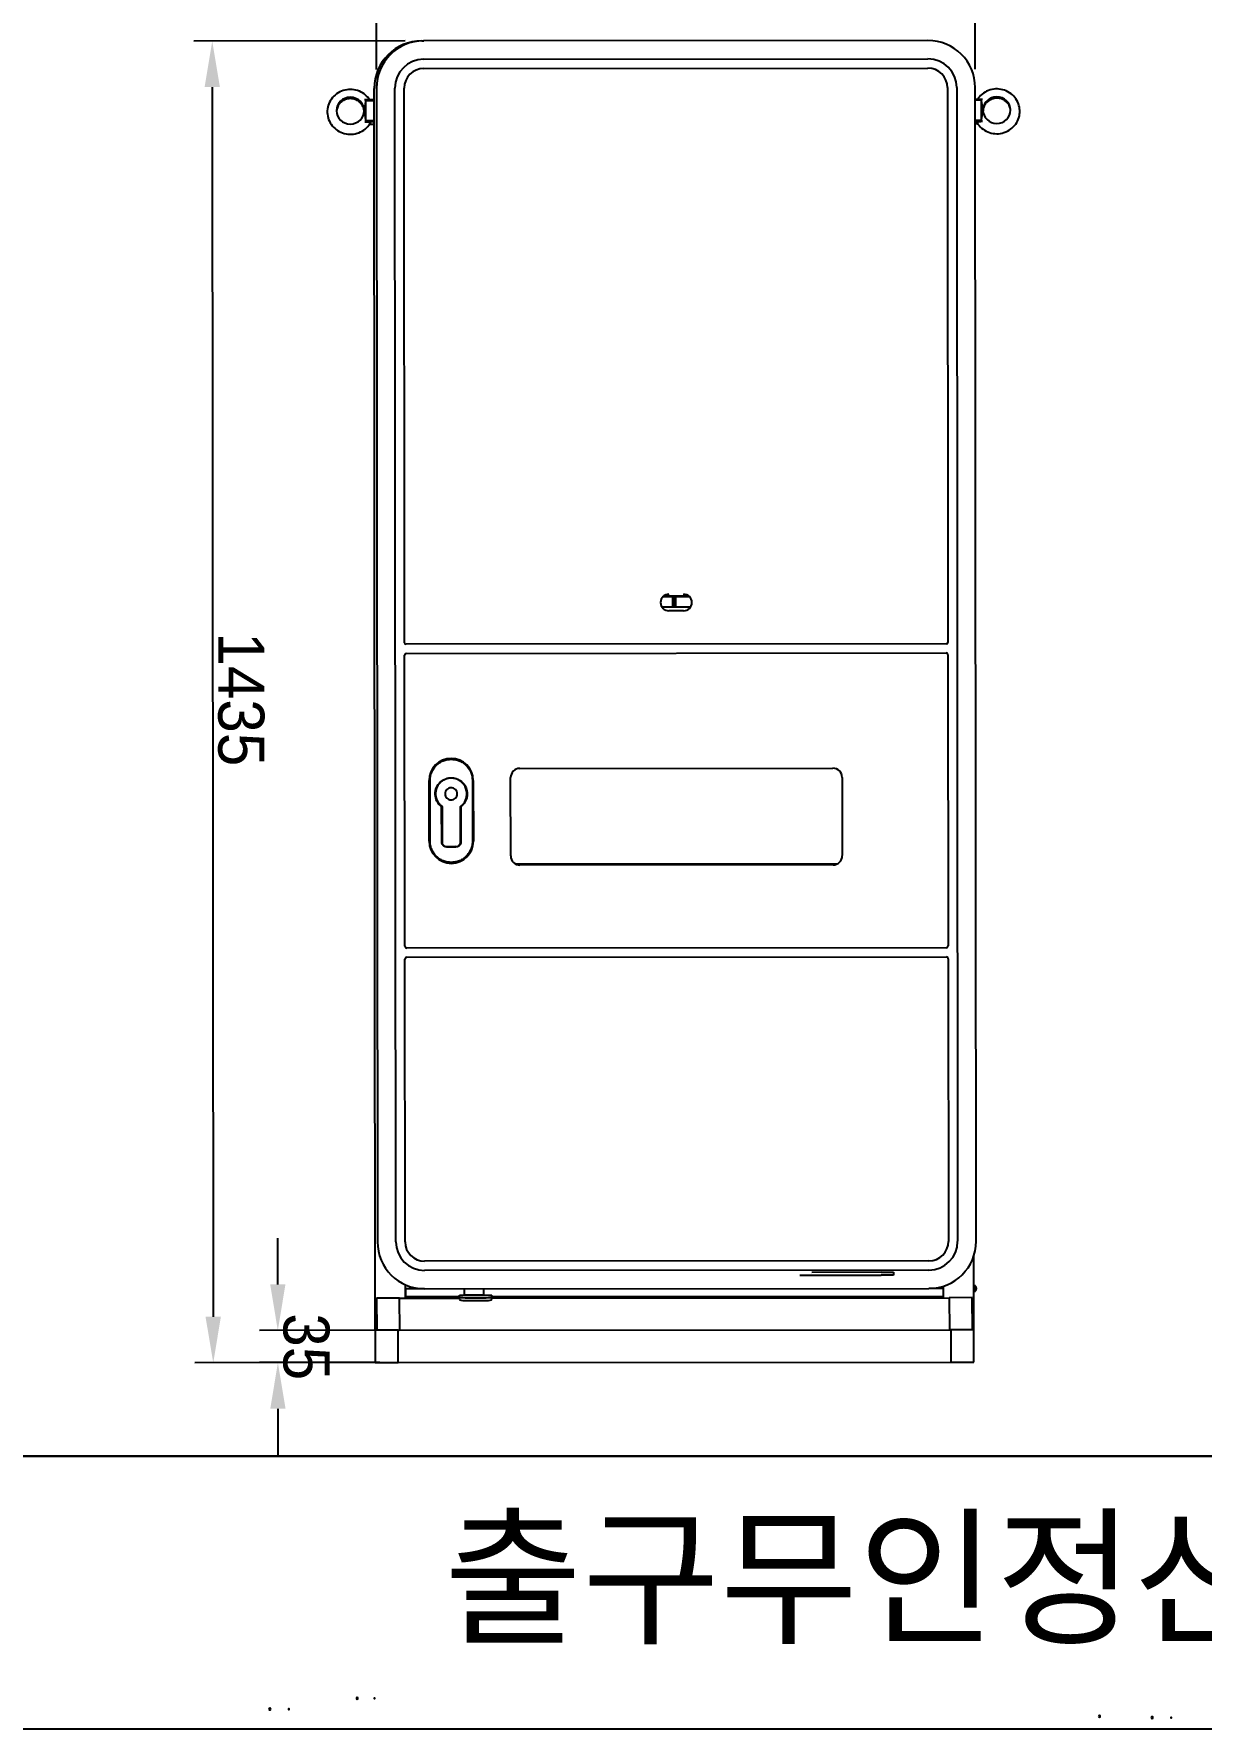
# Model space of a CAD drawing. Header units: millimetres. Extents: x 29838256 to 30236675, y -914750 to -833241.
# Drawn here: x 29862940 to 29868204, y -848489 to -840885 of the extents above; entities that cross this region are included whole.
import ezdxf
from ezdxf.enums import TextEntityAlignment as Align

# ---------------------------------------------------------------- set-up
doc = ezdxf.new("R2010")
doc.units = ezdxf.units.MM
doc.header["$LTSCALE"] = 600
doc.header["$MEASUREMENT"] = 0
doc.header["$PDSIZE"] = 1000
doc.layers.get('0').update_dxf_attribs({"linetype": 'CONTINUOUS'})
doc.layers.get('DEFPOINTS').update_dxf_attribs({"linetype": 'CONTINUOUS'})
for name, color, linetype in [('PARKING', 7, 'CONTINUOUS'), ('SD주차관제', 2, 'CONTINUOUS'), ('주차관제', 2, 'CONTINUOUS')]:
    doc.layers.add(name, color=color, linetype=linetype)
doc.layers.add('가시적인 것(ISO)', color=7, linetype='CONTINUOUS', lineweight=25)
doc.styles.add('IBS', font='malgun_0.ttf')
doc.styles.add('주 문자 (ISO)', font='Dotum.TTF')
doc.dimstyles.new('기본값 (ISO)', dxfattribs={"dimscale": 20, "dimtxt": 2.5, "dimasz": 2.5, "dimexe": 1, "dimexo": 1, "dimgap": 0.3, "dimtad": 1, "dimtoh": 1, "dimdec": 1, "dimrnd": 1e-08, "dimzin": 0, "dimdsep": 46, "dimtxsty": '주 문자 (ISO)', "dimcen": 0.09, "dimdle": 10, "dimclrd": 256, "dimclre": 256, "dimclrt": 7, "dimazin": 0, "dimtfac": 1, "dimtdec": 1, "dimtmove": 0, "dimatfit": 3, "dimfxl": 1, "dimtolj": 1, "dimtzin": 0, "dimlwd": -1, "dimlwe": -1, "dimarcsym": 0})

# ---------------------------------------------------------------- blocks, each defined once
blk = doc.blocks.new('*D867')
at = {"transparency": 16777216}
for p, q in [((-22346420.2, 11048230.5), (-22346649.8, 11048230.3)), ((-22346629.8, 11048180.3), (-22346628.7, 11046845.3)), ((-22346447.8, 11046795.5), (-22346648.7, 11046795.3))]:
    blk.add_line(p, q, dxfattribs=at)
for points in [[(-22346621.5, 11048180.3), (-22346638.1, 11048180.3), (-22346629.8, 11048230.3)], [(-22346620.4, 11046845.3), (-22346637.1, 11046845.3), (-22346628.7, 11046795.3)]]:
    blk.add_solid(points, dxfattribs=at)
at = {"layer": 'DEFPOINTS', "color": 0, "transparency": 16777216}
for p in [(-22346400.2, 11048230.5), (-22346628.7, 11046795.3), (-22346427.8, 11046795.5)]:
    blk.add_point(p, dxfattribs=at)
at = {"color": 7, "transparency": 16777216, "insert": (-22346573.3, 11047588.4), "char_height": 50, "attachment_point": 1, "rotation": 270.0448, "style": '주 문자 (ISO)'}
blk.add_mtext('\\A1;1435', dxfattribs=at)
blk = doc.blocks.new('*D868')
at = {"transparency": 16777216}
for p, q in [((-22346558.6, 11046880.4), (-22346558.7, 11046930.4)), ((-22346447.8, 11046830.5), (-22346578.6, 11046830.4)), ((-22346447.8, 11046795.5), (-22346578.5, 11046795.4)), ((-22346558.5, 11046745.4), (-22346558.5, 11046695.4))]:
    blk.add_line(p, q, dxfattribs=at)
for points in [[(-22346550.3, 11046880.4), (-22346566.9, 11046880.4), (-22346558.6, 11046830.4)], [(-22346550.2, 11046745.4), (-22346566.8, 11046745.4), (-22346558.5, 11046795.4)]]:
    blk.add_solid(points, dxfattribs=at)
at = {"layer": 'DEFPOINTS', "color": 0, "transparency": 16777216}
for p in [(-22346427.8, 11046830.5), (-22346558.5, 11046795.4), (-22346427.8, 11046795.5)]:
    blk.add_point(p, dxfattribs=at)
at = {"color": 7, "transparency": 16777216, "insert": (-22346502.5, 11046849.1), "char_height": 50, "attachment_point": 1, "rotation": 270.0448, "style": '주 문자 (ISO)'}
blk.add_mtext('\\A1;35', dxfattribs=at)
blk = doc.blocks.new('*D869')
at = {"transparency": 16777216}
for p, q in [((-22346451.4, 11048199.3), (-22346451.6, 11048433.4)), ((-22345801.4, 11048199.8), (-22345801.6, 11048433.9)), ((-22346401.6, 11048413.5), (-22345851.6, 11048413.9))]:
    blk.add_line(p, q, dxfattribs=at)
for points in [[(-22346401.6, 11048421.8), (-22346401.6, 11048405.1), (-22346451.6, 11048413.4)], [(-22345851.6, 11048422.2), (-22345851.6, 11048405.6), (-22345801.6, 11048413.9)]]:
    blk.add_solid(points, dxfattribs=at)
at = {"layer": 'DEFPOINTS', "color": 0, "transparency": 16777216}
for p in [(-22345801.6, 11048413.9), (-22346451.4, 11048179.3), (-22345801.4, 11048179.8)]:
    blk.add_point(p, dxfattribs=at)
at = {"color": 7, "transparency": 16777216, "insert": (-22346177.8, 11048469.7), "char_height": 50, "attachment_point": 1, "rotation": 0.0448, "style": '주 문자 (ISO)'}
blk.add_mtext('\\A1;650', dxfattribs=at)
blk = doc.blocks.new('a4q345')
at = {"layer": '주차관제'}
for points in [[(1611711, -29134), (1629092, -29134), (1629092, -44653), (1611711, -44653)], [(1611711, -44653), (1629092, -44653), (1629092, -46515), (1611711, -46515)]]:
    blk.add_lwpolyline(points, close=True, dxfattribs=at)
blk = doc.blocks.new('aer355')
at = {"layer": '가시적인 것(ISO)'}
for p, q in [((-22345852.6, 11048230.9), (-22346400.2, 11048230.5)), ((-22346402.3, 11048230.5), (-22346400.2, 11048230.5)), ((-22346400.2, 11048210.5), (-22345852.6, 11048210.9)), ((-22346400.2, 11048200.5), (-22345852.6, 11048200.9)), ((-22346452.8, 11046830.5), (-22346453.9, 11048178.9)), ((-22346451.4, 11048179.3), (-22346450.4, 11046926.7)), ((-22346430.4, 11046926.7), (-22346431.4, 11048179.3)), ((-22346420.9, 11047577), (-22346421.4, 11048179.3)), ((-22345831.4, 11048179.7), (-22345830.9, 11047577.4)), ((-22345821.4, 11048179.8), (-22345820.4, 11046927.2)), ((-22345800.4, 11046927.2), (-22345801.4, 11048179.8)), ((-22346464.3, 11048166.8), (-22346453.9, 11048166.8)), ((-22346462.9, 11048165.8), (-22346453.9, 11048165.8)), ((-22346462.9, 11048143.7), (-22346462.9, 11048165.8)), ((-22345801.4, 11048167.3), (-22345793.5, 11048167.3)), ((-22345801.4, 11048166.3), (-22345794.9, 11048166.3)), ((-22345794.9, 11048166.3), (-22345794.9, 11048144.2)), ((-22346464.9, 11048154.7), (-22346464.9, 11048154.7)), ((-22346453.9, 11048142.7), (-22346464.2, 11048142.7)), ((-22346453.9, 11048143.7), (-22346462.9, 11048143.7)), ((-22346459, 11048140.1), (-22346453.8, 11048140.1)), ((-22345794.9, 11048144.2), (-22345801.4, 11048144.2)), ((-22345793.5, 11048143.2), (-22345801.4, 11048143.2)), ((-22345801.3, 11048140.6), (-22345798.7, 11048140.6)), ((-22345792.9, 11048155.3), (-22345792.9, 11048155.3)), ((-22346111.3, 11047626.8), (-22346140.5, 11047626.8)), ((-22346112.2, 11047627.6), (-22346139.7, 11047627.6)), ((-22346130, 11047626.8), (-22346130, 11047615.7)), ((-22346128.4, 11047626.8), (-22346128.4, 11047615.7)), ((-22346128.4, 11047626.8), (-22346128.4, 11047615.7)), ((-22346126.8, 11047626.8), (-22346126.8, 11047615.7)), ((-22346110.5, 11047615.7), (-22346141.4, 11047615.7)), ((-22346117.9, 11047611.7), (-22346133.9, 11047611.7)), ((-22345832.4, 11047575.9), (-22346419.4, 11047575.5)), ((-22346420.6, 11047247.5), (-22346420.9, 11047563.5)), ((-22346418.9, 11047565.5), (-22345832.9, 11047565.9)), ((-22345830.9, 11047563.9), (-22345830.7, 11047247.9)), ((-22346394.2, 11047361.5), (-22346394.3, 11047427.5)), ((-22346393.2, 11047361.5), (-22346393.3, 11047427.5)), ((-22346347.3, 11047427.5), (-22346347.2, 11047361.5)), ((-22346346.3, 11047427.5), (-22346346.2, 11047361.5)), ((-22346305.7, 11047345.6), (-22346305.8, 11047430.6)), ((-22346295.8, 11047440.6), (-22345955.8, 11047440.8)), ((-22345945.8, 11047430.9), (-22345945.7, 11047345.9)), ((-22346380.6, 11047360.6), (-22346380.7, 11047399.1)), ((-22346380.3, 11047399.3), (-22346380.2, 11047360.6)), ((-22346360.2, 11047360.7), (-22346360.3, 11047399.3)), ((-22346359.9, 11047399.1), (-22346359.8, 11047360.7)), ((-22346365.2, 11047355.7), (-22346375.2, 11047355.6)), ((-22346375.2, 11047355.3), (-22346365.2, 11047355.3)), ((-22345951.4, 11047336.8), (-22346300, 11047336.6)), ((-22345955.7, 11047335.8), (-22346295.7, 11047335.6)), ((-22346274.9, 11047336.6), (-22346274.9, 11047335.6)), ((-22346031.9, 11047336.8), (-22346031.9, 11047335.8)), ((-22345832.6, 11047245.9), (-22346418.6, 11047245.5)), ((-22346420.4, 11046926.7), (-22346420.6, 11047233.5)), ((-22346418.6, 11047235.5), (-22345832.6, 11047235.9)), ((-22345830.6, 11047233.9), (-22345830.4, 11046927.1)), ((-22345851.6, 11046905.9), (-22346399.2, 11046905.5)), ((-22345851.6, 11046895.9), (-22346399.2, 11046895.5)), ((-22345802.8, 11046831), (-22345802.9, 11046911.4)), ((-22346419.9, 11046865.5), (-22346419.9, 11046879.9)), ((-22346399.2, 11046875.5), (-22345851.6, 11046875.9)), ((-22345991.9, 11046890.4), (-22345903.4, 11046890.5)), ((-22345903.4, 11046893.5), (-22345978.6, 11046893.4)), ((-22345903.4, 11046893.5), (-22345890, 11046893.5)), ((-22345890, 11046890.5), (-22345903.4, 11046890.5)), ((-22345890, 11046893.5), (-22345890, 11046890.5)), ((-22345835.9, 11046875.9), (-22345851.6, 11046875.9)), ((-22345835.9, 11046865.9), (-22345835.9, 11046878.4)), ((-22345802.5, 11046877.7), (-22345802.9, 11046877.7)), ((-22345802.5, 11046879.3), (-22345802.5, 11046872.6)), ((-22346426.3, 11046865.5), (-22346451.3, 11046865.5)), ((-22346451.3, 11046865.5), (-22346451.2, 11046830.5)), ((-22346426.2, 11046830.5), (-22346426.3, 11046865.5)), ((-22346426.3, 11046865.5), (-22346361.3, 11046865.5)), ((-22346399.2, 11046875.5), (-22346419.5, 11046875.5)), ((-22346419.5, 11046866.7), (-22346419.5, 11046875.5)), ((-22346361.3, 11046866.7), (-22346419.5, 11046866.7)), ((-22346419.5, 11046865.5), (-22346419.5, 11046866.7)), ((-22346361.3, 11046868.5), (-22346326.3, 11046868.6)), ((-22346361.3, 11046868.4), (-22346361.3, 11046868.5)), ((-22346361.3, 11046867), (-22346361.3, 11046868.4)), ((-22346361.3, 11046867), (-22346361.2, 11046864)), ((-22346356.3, 11046875.5), (-22346356.3, 11046869.1)), ((-22346356.3, 11046869.1), (-22346335.3, 11046869.1)), ((-22346355.3, 11046865.9), (-22346332.3, 11046865.9)), ((-22346355.2, 11046863), (-22346332.2, 11046863)), ((-22346335.3, 11046875.5), (-22346335.3, 11046869.1)), ((-22346326.3, 11046868.5), (-22346326.3, 11046868.6)), ((-22346326.3, 11046867), (-22346326.3, 11046868.5)), ((-22345835.9, 11046867.1), (-22346326.3, 11046866.8)), ((-22346326.2, 11046864), (-22346326.3, 11046867)), ((-22346326.3, 11046865.6), (-22345829.5, 11046865.9)), ((-22345804.5, 11046866), (-22345829.5, 11046865.9)), ((-22345829.5, 11046865.9), (-22345829.4, 11046830.9)), ((-22345804.4, 11046831), (-22345804.5, 11046866)), ((-22345802.5, 11046874.2), (-22345802.9, 11046874.2)), ((-22346427.8, 11046830.5), (-22346452.8, 11046830.5)), ((-22346452.8, 11046830.5), (-22346452.8, 11046795.5)), ((-22346427.8, 11046830.5), (-22345827.8, 11046830.9)), ((-22346427.8, 11046795.5), (-22346427.8, 11046830.5)), ((-22346426.2, 11046830.5), (-22345829.4, 11046830.9)), ((-22345802.8, 11046831), (-22345827.8, 11046830.9)), ((-22345827.8, 11046830.9), (-22345827.8, 11046795.9)), ((-22345802.8, 11046796), (-22345802.8, 11046831)), ((-22346452.8, 11046795.5), (-22346427.8, 11046795.5)), ((-22346427.8, 11046795.5), (-22345827.8, 11046795.9)), ((-22345827.8, 11046795.9), (-22345802.8, 11046796))]:
    blk.add_line(p, q, dxfattribs=at)
for centre, radius, start, end in [((-22345852.6, 11048179.7), 51.2, 0.0448, 90.0448), ((-22346402.3, 11048178.9), 51.6, 90.0448, 180.0448), ((-22346400.2, 11048179.3), 51.2, 90.0448, 180.0448), ((-22346400.2, 11048179.3), 31.2, 90.0448, 180.0448), ((-22346400.2, 11048179.3), 21.2, 90.0448, 180.0448), ((-22345852.6, 11048179.7), 31.2, 0.0448, 90.0448), ((-22345852.6, 11048179.7), 21.2, 0.0448, 90.0448), ((-22346133.9, 11047620.7), 9, 90.0448, 270.0448), ((-22346117.9, 11047620.7), 9, 270.0448, 90.0448), ((-22346419.4, 11047577), 1.5, 180.0448, 270.0448), ((-22345832.4, 11047577.4), 1.5, 270.0448, 0.0448), ((-22346418.9, 11047563.5), 2, 90.0448, 180.0448), ((-22345832.9, 11047563.9), 2, 0.0448, 90.0448), ((-22346370.3, 11047427.5), 24, 0.0448, 180.0448), ((-22346295.8, 11047430.6), 10, 90.0448, 180.0448), ((-22345955.8, 11047430.8), 10, 0.0448, 90.0448), ((-22346370.2, 11047361.5), 24, 180.0448, 0.0448), ((-22346295.7, 11047345.6), 10, 180.0448, 270.0448), ((-22345955.7, 11047345.8), 10, 270.0448, 0.0448), ((-22346418.6, 11047247.5), 2, 180.0448, 270.0448), ((-22345832.7, 11047247.9), 2, 270.0448, 0.0448), ((-22346418.6, 11047233.5), 2, 90.0448, 180.0448), ((-22345832.6, 11047233.9), 2, 0.0448, 90.0448), ((-22346399.2, 11046926.7), 51.2, 180.0448, 270.0448), ((-22346399.2, 11046926.7), 31.2, 180.0448, 270.0448), ((-22346399.2, 11046926.7), 21.2, 180.0448, 270.0448), ((-22345851.6, 11046927.1), 31.2, 270.0448, 0.0448), ((-22345851.6, 11046927.1), 51.2, 270.0448, 0.0448), ((-22345851.6, 11046927.1), 21.2, 270.0448, 0.0448), ((-22345803.5, 11046876), 3.49, 286.5792, 73.5105)]:
    blk.add_arc(centre, radius, start, end, dxfattribs=at)
for centre, major_axis, ratio, start_param, end_param in [((-22346479.9, 11048154.7), (15, 0), 0.965926, 0.000207, 6.282979), ((-22345777.9, 11048155.3), (-15, 0), 0.965926, 0.000207, 6.282979), ((-22346355.3, 11046867), (-6, 0), 0.173648, 0, 1.570796), ((-22346355.2, 11046864), (-6, 0), 0.173648, 0, 1.570796), ((-22346332.3, 11046867), (6, 0), 0.173648, 4.712389, 6.283185), ((-22346332.2, 11046864), (6, 0), 0.173648, 4.712389, 6.283185)]:
    blk.add_ellipse(centre, major_axis=major_axis, ratio=ratio, start_param=start_param, end_param=end_param, dxfattribs=at)
for points, knots in [([(-22346459, 11048166.8), (-22346460.2, 11048168.6), (-22346461.7, 11048170.2), (-22346465.3, 11048173.4), (-22346467.6, 11048174.8), (-22346472.5, 11048176.8), (-22346475.1, 11048177.5), (-22346480.4, 11048177.9), (-22346483.2, 11048177.7), (-22346488.4, 11048176.5), (-22346490.9, 11048175.4), (-22346495.4, 11048172.7), (-22346497.4, 11048170.9), (-22346500.8, 11048166.9), (-22346502.2, 11048164.6), (-22346504.1, 11048159.8), (-22346504.7, 11048157.2), (-22346505, 11048152.1), (-22346504.7, 11048149.5), (-22346503.3, 11048144.5), (-22346502.1, 11048142.1), (-22346499.2, 11048137.8), (-22346497.4, 11048135.9), (-22346493.2, 11048132.7), (-22346490.8, 11048131.4), (-22346485.8, 11048129.7), (-22346483.1, 11048129.2), (-22346477.8, 11048129.1), (-22346475.1, 11048129.4), (-22346470, 11048130.9), (-22346467.5, 11048132.1), (-22346463.2, 11048135.1), (-22346461.2, 11048137), (-22346459.2, 11048139.8), (-22346458.7, 11048140.5), (-22346458.2, 11048141.2)], [0.578746, 0.578746, 0.578746, 0.578746, 0.842758, 0.842758, 1.163376, 1.163376, 1.486117, 1.486117, 1.809901, 1.809901, 2.133349, 2.133349, 2.455166, 2.455166, 2.774549, 2.774549, 3.091625, 3.091625, 3.40757, 3.40757, 3.724117, 3.724117, 4.042684, 4.042684, 4.363743, 4.363743, 4.68677, 4.68677, 5.010597, 5.010597, 5.333836, 5.333836, 5.655247, 5.655247, 5.758558, 5.758558, 5.758558, 5.758558]), ([(-22345799.4, 11048141.7), (-22345798.1, 11048139.5), (-22345796.4, 11048137.5), (-22345792.4, 11048134), (-22345790.1, 11048132.6), (-22345785.2, 11048130.6), (-22345782.6, 11048130), (-22345777.3, 11048129.5), (-22345774.6, 11048129.7), (-22345769.4, 11048131), (-22345766.9, 11048132), (-22345762.3, 11048134.8), (-22345760.3, 11048136.5), (-22345756.9, 11048140.5), (-22345755.5, 11048142.8), (-22345753.6, 11048147.6), (-22345753, 11048150.2), (-22345752.8, 11048155.4), (-22345753.1, 11048158), (-22345754.5, 11048162.9), (-22345755.6, 11048165.3), (-22345758.5, 11048169.6), (-22345760.3, 11048171.5), (-22345764.5, 11048174.7), (-22345766.9, 11048176), (-22345771.9, 11048177.7), (-22345774.6, 11048178.2), (-22345779.9, 11048178.4), (-22345782.6, 11048178), (-22345787.7, 11048176.5), (-22345790.2, 11048175.3), (-22345794.5, 11048172.3), (-22345796.5, 11048170.4), (-22345798.3, 11048168), (-22345798.5, 11048167.7), (-22345798.8, 11048167.3)], [0.524627, 0.524627, 0.524627, 0.524627, 0.842758, 0.842758, 1.163376, 1.163376, 1.486117, 1.486117, 1.809901, 1.809901, 2.133349, 2.133349, 2.455166, 2.455166, 2.774549, 2.774549, 3.091625, 3.091625, 3.40757, 3.40757, 3.724117, 3.724117, 4.042684, 4.042684, 4.363743, 4.363743, 4.68677, 4.68677, 5.010597, 5.010597, 5.333836, 5.333836, 5.655247, 5.655247, 5.704439, 5.704439, 5.704439, 5.704439]), ([(-22346464.9, 11048154.1), (-22346464.9, 11048155.4), (-22346465.2, 11048156.8), (-22346466.2, 11048159.5), (-22346466.9, 11048160.9), (-22346468.9, 11048163.3), (-22346470.1, 11048164.4), (-22346472.7, 11048166.1), (-22346474.2, 11048166.8), (-22346477.3, 11048167.6), (-22346478.8, 11048167.8), (-22346482, 11048167.7), (-22346483.6, 11048167.4), (-22346486.5, 11048166.3), (-22346487.9, 11048165.6), (-22346490.4, 11048163.7), (-22346491.5, 11048162.6), (-22346493.3, 11048160), (-22346493.9, 11048158.6), (-22346494.6, 11048156.2), (-22346494.8, 11048155.1), (-22346494.8, 11048154.1)], [0.045491, 0.045491, 0.045491, 0.045491, 0.329358, 0.329358, 0.65621, 0.65621, 0.97785, 0.97785, 1.294386, 1.294386, 1.60768, 1.60768, 1.920067, 1.920067, 2.233909, 2.233909, 2.551441, 2.551441, 2.874221, 2.874221, 3.096102, 3.096102, 3.096102, 3.096102]), ([(-22345762.9, 11048154.6), (-22345762.9, 11048156), (-22345763.2, 11048157.3), (-22345764.2, 11048160), (-22345764.9, 11048161.4), (-22345766.9, 11048163.9), (-22345768.1, 11048165), (-22345770.7, 11048166.7), (-22345772.2, 11048167.3), (-22345775.3, 11048168.2), (-22345776.8, 11048168.3), (-22345780, 11048168.2), (-22345781.6, 11048167.9), (-22345784.5, 11048166.9), (-22345785.9, 11048166.1), (-22345788.4, 11048164.3), (-22345789.5, 11048163.1), (-22345791.3, 11048160.6), (-22345791.9, 11048159.2), (-22345792.6, 11048156.7), (-22345792.8, 11048155.7), (-22345792.8, 11048154.6)], [3.187083, 3.187083, 3.187083, 3.187083, 3.470744, 3.470744, 3.797598, 3.797598, 4.119242, 4.119242, 4.435781, 4.435781, 4.749076, 4.749076, 5.061464, 5.061464, 5.375303, 5.375303, 5.692833, 5.692833, 6.015609, 6.015609, 6.237695, 6.237695, 6.237695, 6.237695]), ([(-22346464.2, 11048142.7), (-22346463.8, 11048142.7), (-22346463.4, 11048142.7), (-22346462.5, 11048142.6), (-22346462.1, 11048142.6), (-22346461.3, 11048142.5), (-22346461, 11048142.5), (-22346460.3, 11048142.4), (-22346460, 11048142.3), (-22346459.5, 11048142.2), (-22346459.3, 11048142.1), (-22346458.9, 11048142), (-22346458.7, 11048141.9), (-22346458.5, 11048141.8), (-22346458.4, 11048141.7), (-22346458.2, 11048141.5), (-22346458.2, 11048141.5), (-22346458.2, 11048141.4)], [2.63791, 2.63791, 2.63791, 2.63791, 2.7614759, 2.7614759, 2.8850419, 2.8850419, 2.9907419, 2.9907419, 3.0964419, 3.0964419, 3.1907046, 3.1907046, 3.2849672, 3.2849672, 3.3724625, 3.3724625, 3.4599578, 3.4599578, 3.4599578, 3.4599578]), ([(-22345799.5, 11048141.9), (-22345799.5, 11048142), (-22345799.5, 11048142.1), (-22345799.3, 11048142.2), (-22345799.2, 11048142.3), (-22345799, 11048142.4), (-22345798.8, 11048142.5), (-22345798.4, 11048142.7), (-22345798.2, 11048142.7), (-22345797.7, 11048142.8), (-22345797.4, 11048142.9), (-22345796.7, 11048143), (-22345796.4, 11048143), (-22345795.6, 11048143.1), (-22345795.2, 11048143.1), (-22345794.3, 11048143.2), (-22345793.9, 11048143.2), (-22345793.5, 11048143.2)], [0, 0, 0, 0, 0.0874953, 0.0874953, 0.1749906, 0.1749906, 0.2692532, 0.2692532, 0.3635158, 0.3635158, 0.4692159, 0.4692159, 0.5749159, 0.5749159, 0.6984819, 0.6984819, 0.8220478, 0.8220478, 0.8220478, 0.8220478]), ([(-22346393.3, 11047427.5), (-22346393.3, 11047429), (-22346393.2, 11047430.5), (-22346392.6, 11047433.4), (-22346392.1, 11047434.9), (-22346390.9, 11047437.8), (-22346390.2, 11047439.1), (-22346388.5, 11047441.6), (-22346387.6, 11047442.8), (-22346385.6, 11047444.8), (-22346384.4, 11047445.7), (-22346381.9, 11047447.4), (-22346380.6, 11047448.2), (-22346377.7, 11047449.3), (-22346376.2, 11047449.8), (-22346373.3, 11047450.4), (-22346371.8, 11047450.5), (-22346370.3, 11047450.5)], [6.985355, 6.985355, 6.985355, 6.985355, 7.422027, 7.422027, 7.8587, 7.8587, 8.295373, 8.295373, 8.732046, 8.732046, 9.168543, 9.168543, 9.605039, 9.605039, 10.041535, 10.041535, 10.478032, 10.478032, 10.478032, 10.478032]), ([(-22346370.3, 11047450.5), (-22346368.9, 11047450.5), (-22346367.4, 11047450.4), (-22346364.4, 11047449.8), (-22346362.9, 11047449.4), (-22346360.1, 11047448.2), (-22346358.7, 11047447.4), (-22346356.2, 11047445.8), (-22346355.1, 11047444.8), (-22346353, 11047442.8), (-22346352.1, 11047441.6), (-22346350.4, 11047439.1), (-22346349.6, 11047437.8), (-22346348.5, 11047435), (-22346348, 11047433.5), (-22346347.4, 11047430.5), (-22346347.3, 11047429), (-22346347.3, 11047427.5)], [-3.492677, -3.492677, -3.492677, -3.492677, -3.056181, -3.056181, -2.619684, -2.619684, -2.183188, -2.183188, -1.746692, -1.746692, -1.310019, -1.310019, -0.873346, -0.873346, -0.436673, -0.436673, 0, 0, 0, 0]), ([(-22346380.7, 11047399.1), (-22346381.3, 11047399.5), (-22346381.9, 11047400), (-22346384.2, 11047402.3), (-22346385.7, 11047404.5), (-22346387.4, 11047409.2), (-22346387.8, 11047411.8), (-22346387.4, 11047417.5), (-22346386.2, 11047420.6), (-22346382.3, 11047426), (-22346379.5, 11047428.2), (-22346374.3, 11047430.1), (-22346372.3, 11047430.4), (-22346370.3, 11047430.4), (-22346368.6, 11047430.4), (-22346366.9, 11047430.2), (-22346363, 11047429), (-22346360.8, 11047427.8), (-22346357.3, 11047424.8), (-22346355.8, 11047423), (-22346353.8, 11047419), (-22346353.2, 11047416.9), (-22346352.7, 11047412.1), (-22346353.1, 11047409.3), (-22346355.2, 11047403.8), (-22346357.2, 11047401.1), (-22346359.9, 11047399.1)], [6.645607, 6.645607, 6.645607, 6.645607, 6.881893, 6.881893, 7.652022, 7.652022, 8.414564, 8.414564, 9.390157, 9.390157, 10.43366, 10.43366, 11.047779, 11.047779, 11.047779, 11.55994, 11.55994, 12.290057, 12.290057, 12.975108, 12.975108, 13.639563, 13.639563, 14.446499, 14.446499, 15.446079, 15.446079, 15.446079, 15.446079]), ([(-22346360.3, 11047399.3), (-22346359.4, 11047399.9), (-22346358.6, 11047400.6), (-22346356.1, 11047403.3), (-22346354.8, 11047405.5), (-22346353.2, 11047410.7), (-22346353.1, 11047413.6), (-22346354.3, 11047419.7), (-22346355.9, 11047422.7), (-22346360.8, 11047427.5), (-22346364, 11047429.2), (-22346368.4, 11047429.9), (-22346369.3, 11047430), (-22346370.3, 11047430), (-22346371.9, 11047430), (-22346373.6, 11047429.8), (-22346377.5, 11047428.6), (-22346379.6, 11047427.4), (-22346383.1, 11047424.4), (-22346384.5, 11047422.6), (-22346386.5, 11047418.6), (-22346387.1, 11047416.4), (-22346387.4, 11047411.5), (-22346386.9, 11047408.7), (-22346384.6, 11047403.4), (-22346382.7, 11047401), (-22346380.3, 11047399.3)], [6.322444, 6.322444, 6.322444, 6.322444, 6.64436, 6.64436, 7.395721, 7.395721, 8.23947, 8.23947, 9.228055, 9.228055, 10.256704, 10.256704, 10.541869, 10.541869, 10.541869, 11.03236, 11.03236, 11.737471, 11.737471, 12.40157, 12.40157, 13.056316, 13.056316, 13.873525, 13.873525, 14.758653, 14.758653, 14.758653, 14.758653]), ([(-22346363.8, 11047413), (-22346363.8, 11047412.1), (-22346363.9, 11047411.2), (-22346364.6, 11047409.6), (-22346365.1, 11047408.9), (-22346366.3, 11047407.7), (-22346367, 11047407.2), (-22346368.7, 11047406.5), (-22346369.5, 11047406.3), (-22346371.2, 11047406.3), (-22346372.1, 11047406.5), (-22346373.7, 11047407.2), (-22346374.5, 11047407.7), (-22346375.7, 11047408.8), (-22346376.2, 11047409.6), (-22346376.8, 11047411.2), (-22346377, 11047412.1), (-22346377, 11047413.8), (-22346376.8, 11047414.7), (-22346376.2, 11047416.3), (-22346375.7, 11047417), (-22346374.5, 11047418.2), (-22346373.7, 11047418.7), (-22346372.1, 11047419.4), (-22346371.2, 11047419.6), (-22346369.6, 11047419.6), (-22346368.7, 11047419.4), (-22346367, 11047418.7), (-22346366.3, 11047418.2), (-22346365.1, 11047417), (-22346364.6, 11047416.3), (-22346363.9, 11047414.7), (-22346363.8, 11047413.8), (-22346363.8, 11047413)], [0, 0, 0, 0, 0.249724, 0.249724, 0.499449, 0.499449, 0.749161, 0.749161, 0.998873, 0.998873, 1.248612, 1.248612, 1.498351, 1.498351, 1.748078, 1.748078, 1.997805, 1.997805, 2.247532, 2.247532, 2.497259, 2.497259, 2.746998, 2.746998, 2.996737, 2.996737, 3.246449, 3.246449, 3.496161, 3.496161, 3.745885, 3.745885, 3.99561, 3.99561, 3.99561, 3.99561]), ([(-22346380.7, 11047399.1), (-22346380.7, 11047399.1), (-22346380.7, 11047399.1), (-22346380.7, 11047399.1), (-22346380.7, 11047399.1), (-22346380.7, 11047399), (-22346380.8, 11047399), (-22346380.8, 11047399), (-22346380.8, 11047399), (-22346380.9, 11047399), (-22346380.9, 11047399), (-22346380.9, 11047399), (-22346380.9, 11047399), (-22346380.9, 11047399)], [-0.03508582, -0.03508582, -0.03508582, -0.03508582, -0.02804551, -0.02804551, -0.02076114, -0.02076114, -0.01270704, -0.01270704, -0.00640269, -0.00640269, 0, 0, 0.00017261, 0.00017261, 0.00017261, 0.00017261]), ([(-22346380.1, 11047399.4), (-22346380.1, 11047399.4), (-22346380.1, 11047399.4), (-22346380.1, 11047399.4), (-22346380.1, 11047399.3), (-22346380.2, 11047399.3), (-22346380.2, 11047399.3), (-22346380.2, 11047399.3), (-22346380.2, 11047399.3), (-22346380.3, 11047399.3), (-22346380.3, 11047399.3), (-22346380.3, 11047399.3)], [-0.00015579, -0.00015579, -0.00015579, -0.00015579, 0, 0, 0.00796656, 0.00796656, 0.01574434, 0.01574434, 0.02348094, 0.02348094, 0.0305987, 0.0305987, 0.0305987, 0.0305987]), ([(-22346360.4, 11047399.4), (-22346360.4, 11047399.4), (-22346360.4, 11047399.4), (-22346360.4, 11047399.4), (-22346360.4, 11047399.4), (-22346360.4, 11047399.3), (-22346360.3, 11047399.3), (-22346360.3, 11047399.3), (-22346360.3, 11047399.3), (-22346360.3, 11047399.3), (-22346360.3, 11047399.3), (-22346360.3, 11047399.3)], [-0.03063156, -0.03063156, -0.03063156, -0.03063156, -0.03047639, -0.03047639, -0.02254168, -0.02254168, -0.01479499, -0.01479499, -0.00708931, -0.00708931, 0, 0, 0, 0]), ([(-22346359.9, 11047399.1), (-22346359.9, 11047399.1), (-22346359.9, 11047399.1), (-22346359.8, 11047399.1), (-22346359.8, 11047399.1), (-22346359.8, 11047399.1), (-22346359.8, 11047399), (-22346359.7, 11047399), (-22346359.7, 11047399), (-22346359.7, 11047399), (-22346359.7, 11047399), (-22346359.6, 11047399), (-22346359.6, 11047399), (-22346359.6, 11047399)], [0, 0, 0, 0, 0.00701492, 0.00701492, 0.01427303, 0.01427303, 0.02229809, 0.02229809, 0.0285797, 0.0285797, 0.03495931, 0.03495931, 0.03513129, 0.03513129, 0.03513129, 0.03513129]), ([(-22346370.2, 11047338.5), (-22346371.7, 11047338.5), (-22346373.2, 11047338.7), (-22346376.2, 11047339.2), (-22346377.6, 11047339.7), (-22346380.5, 11047340.9), (-22346381.8, 11047341.6), (-22346384.3, 11047343.3), (-22346385.5, 11047344.2), (-22346387.5, 11047346.3), (-22346388.5, 11047347.4), (-22346390.1, 11047349.9), (-22346390.9, 11047351.3), (-22346392.1, 11047354.1), (-22346392.5, 11047355.6), (-22346393.1, 11047358.5), (-22346393.2, 11047360), (-22346393.2, 11047361.5)], [3.492677, 3.492677, 3.492677, 3.492677, 3.929174, 3.929174, 4.36567, 4.36567, 4.802167, 4.802167, 5.238663, 5.238663, 5.675336, 5.675336, 6.112009, 6.112009, 6.548682, 6.548682, 6.985355, 6.985355, 6.985355, 6.985355]), ([(-22346375.2, 11047355.3), (-22346375.3, 11047355.3), (-22346375.5, 11047355.3), (-22346376.5, 11047355.3), (-22346377.5, 11047355.6), (-22346379, 11047356.7), (-22346379.5, 11047357.3), (-22346380.2, 11047358.5), (-22346380.4, 11047359), (-22346380.6, 11047359.9), (-22346380.6, 11047360.3), (-22346380.6, 11047360.6)], [0, 0, 0, 0, 0.0346837, 0.0346837, 0.3394353, 0.3394353, 0.5924032, 0.5924032, 0.7679301, 0.7679301, 0.8776344, 0.8776344, 0.8776344, 0.8776344]), ([(-22346380.2, 11047360.6), (-22346380.2, 11047359.7), (-22346379.9, 11047358.7), (-22346379, 11047357.2), (-22346378.4, 11047356.7), (-22346377.2, 11047356), (-22346376.7, 11047355.8), (-22346375.9, 11047355.7), (-22346375.6, 11047355.6), (-22346375.2, 11047355.6)], [0, 0, 0, 0, 0.2803238, 0.2803238, 0.5076493, 0.5076493, 0.6580639, 0.6580639, 0.7520731, 0.7520731, 0.7520731, 0.7520731]), ([(-22346347.2, 11047361.5), (-22346347.2, 11047360.1), (-22346347.4, 11047358.6), (-22346348, 11047355.6), (-22346348.4, 11047354.1), (-22346349.6, 11047351.3), (-22346350.3, 11047349.9), (-22346352, 11047347.4), (-22346352.9, 11047346.3), (-22346355, 11047344.3), (-22346356.1, 11047343.3), (-22346358.6, 11047341.6), (-22346360, 11047340.9), (-22346362.8, 11047339.7), (-22346364.3, 11047339.3), (-22346367.3, 11047338.7), (-22346368.8, 11047338.5), (-22346370.2, 11047338.5)], [0, 0, 0, 0, 0.436673, 0.436673, 0.873346, 0.873346, 1.310019, 1.310019, 1.746692, 1.746692, 2.183188, 2.183188, 2.619684, 2.619684, 3.056181, 3.056181, 3.492677, 3.492677, 3.492677, 3.492677]), ([(-22346365.2, 11047355.7), (-22346364.8, 11047355.7), (-22346364.3, 11047355.7), (-22346363.4, 11047356), (-22346362.9, 11047356.2), (-22346362.2, 11047356.7), (-22346361.9, 11047356.9), (-22346361.6, 11047357.2), (-22346361.5, 11047357.4), (-22346361.2, 11047357.7), (-22346361.1, 11047357.9), (-22346360.7, 11047358.5), (-22346360.5, 11047358.9), (-22346360.3, 11047359.7), (-22346360.2, 11047360.2), (-22346360.2, 11047360.7)], [0, 0, 0, 0, 0.1316342, 0.1316342, 0.2820733, 0.2820733, 0.3760978, 0.3760978, 0.42311, 0.42311, 0.4983295, 0.4983295, 0.6186808, 0.6186808, 0.7521955, 0.7521955, 0.7521955, 0.7521955]), ([(-22346359.8, 11047360.7), (-22346359.8, 11047360.3), (-22346359.9, 11047360), (-22346360.1, 11047359), (-22346360.3, 11047358.5), (-22346360.9, 11047357.3), (-22346361.5, 11047356.7), (-22346363, 11047355.7), (-22346363.9, 11047355.3), (-22346365, 11047355.3), (-22346365.1, 11047355.3), (-22346365.2, 11047355.3)], [0, 0, 0, 0, 0.1097043, 0.1097043, 0.2852312, 0.2852312, 0.5381991, 0.5381991, 0.8429508, 0.8429508, 0.8776344, 0.8776344, 0.8776344, 0.8776344])]:
    blk.add_open_spline(points, degree=3, knots=knots, dxfattribs=at)
for points in [[(-22346462.9, 11048143.7), (-22346464.4, 11048154.7), (-22346462.9, 11048165.8)], [(-22345794.9, 11048166.3), (-22345793.3, 11048155.3), (-22345794.9, 11048144.2)]]:
    blk.add_rational_spline(points, [1, 2.5, 1], degree=2, dxfattribs=at)
for points in [[(-22346458.2, 11048141.4), (-22346458.2, 11048141.3), (-22346458.2, 11048141.3), (-22346458.2, 11048141.2)], [(-22345799.4, 11048141.7), (-22345799.5, 11048141.8), (-22345799.5, 11048141.8), (-22345799.5, 11048141.9)], [(-22346380.7, 11047399.1), (-22346380.7, 11047399.1), (-22346380.7, 11047399.1), (-22346380.7, 11047399.1)], [(-22346359.9, 11047399.1), (-22346359.9, 11047399.1), (-22346359.9, 11047399.1), (-22346359.9, 11047399.1)]]:
    blk.add_open_spline(points, degree=3, dxfattribs=at)
for base, p1, p2, angle, picture, middle in [((-22345801.6, 11048413.9), (-22346451.4, 11048179.3), (-22345801.4, 11048179.8), 180.0448, '*D869', (-22346121.4, 11048413.7)), ((-22346628.7, 11046795.3), (-22346400.2, 11048230.5), (-22346427.8, 11046795.5), 90.0448, '*D867', (-22346629.3, 11047512.7)), ((-22346558.5, 11046795.4), (-22346427.8, 11046830.5), (-22346427.8, 11046795.5), 270.0448, '*D868', (-22346558.6, 11046812.9))]:
    dim = blk.add_linear_dim(base=base, p1=p1, p2=p2, angle=angle, dimstyle='기본값 (ISO)', override={"dimtoh": 0, "dimdec": 0, "dimtofl": 0, "dimatfit": 1})
    dim.commit()
    dim.dimension.update_dxf_attribs({"geometry": picture, "text_midpoint": middle, "dimtype": 128})

msp = doc.modelspace()

# ---------------------------------------------------------------- linework, layer by layer
at = {"color": 8}
for centre, radius, start, end in [((29864398.1, -848390.2), 3.69, 0, 180), ((29864398.1, -848390.2), 3.69, 180, 0), ((29864476, -848390.2), 1.58, 0, 180), ((29864476, -848390.2), 1.58, 180, 0), ((29864004.2, -848438.3), 4.06, 0, 180), ((29864004.2, -848438.3), 4.06, 180, 0), ((29864089.9, -848438.3), 1.74, 0, 180), ((29864089.9, -848438.3), 1.74, 180, 0), ((29867744.8, -848471), 4.06, 0, 180), ((29867744.8, -848471), 4.06, 180, 0), ((29867982.7, -848476.8), 4.06, 0, 180), ((29867982.7, -848476.8), 4.06, 180, 0), ((29868068.4, -848476.8), 1.74, 0, 180), ((29868068.4, -848476.8), 1.74, 180, 0)]:
    msp.add_arc(centre, radius, start, end, dxfattribs=at)

# ---------------------------------------------------------------- block references
at = {"layer": 'SD주차관제', "xscale": 4.152438952006894, "yscale": 4.152438952006894, "zscale": 4.152438952006894}
msp.add_blockref('aer355', (122656760.6, -46718020), dxfattribs=at)
at = {"layer": '주차관제', "xscale": 0.6611122789749978, "yscale": 0.6611122789749978, "zscale": 0.6611122789749978}
msp.add_blockref('a4q345', (28795715.4, -817777), dxfattribs=at)

# ---------------------------------------------------------------- texts
at = {"layer": 'PARKING', "color": 7, "style": 'IBS'}
msp.add_text('출구무인정산기', height=495.68, dxfattribs=at).set_placement((29866967.2, -848092.6), align=Align.CENTER)

doc.saveas('drawing.dxf')
